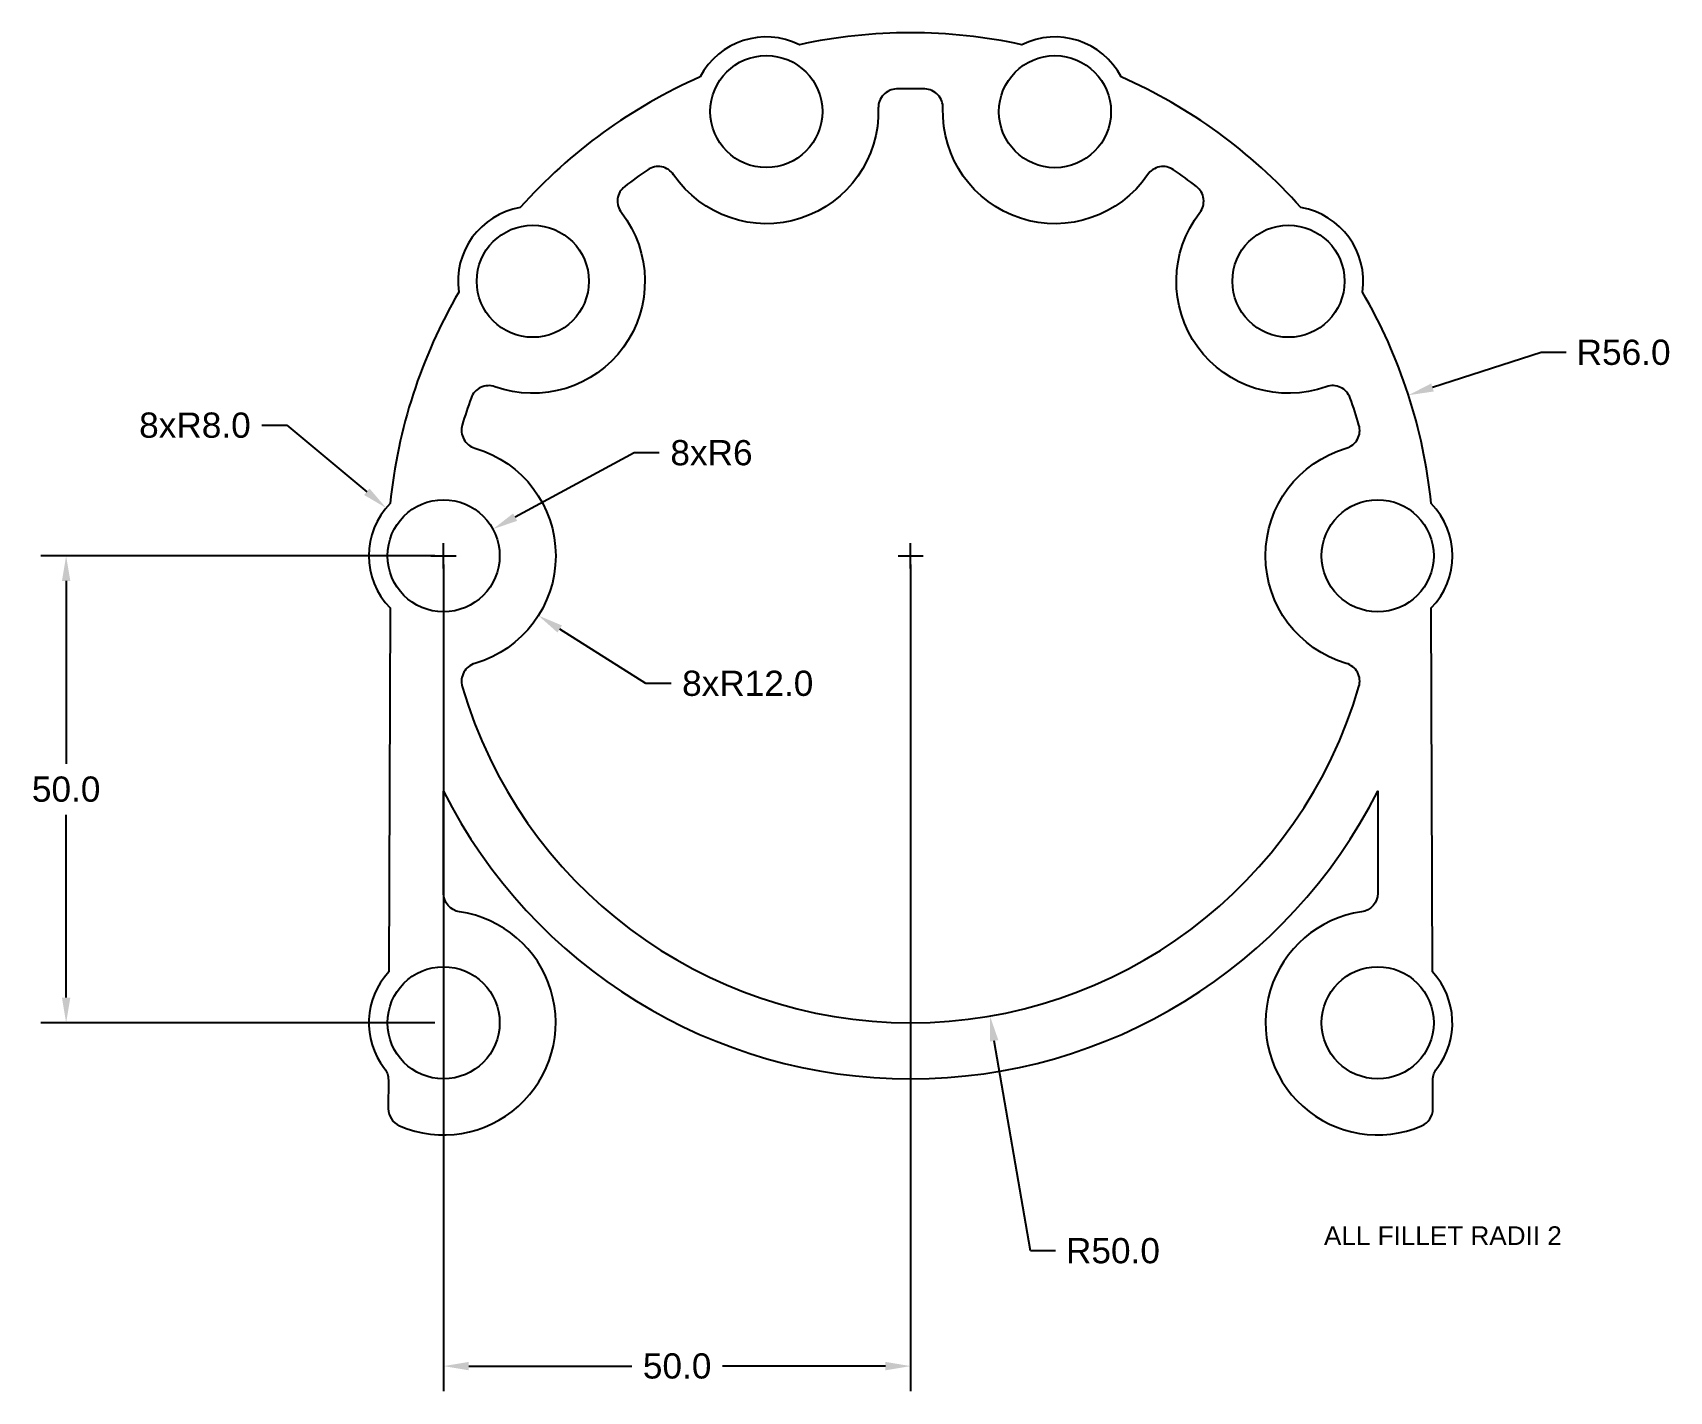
# Model space of a CAD drawing. Header units: millimetres. Extents: x 178 to 354, y 140 to 285.
import ezdxf

# ---------------------------------------------------------------- set-up
doc = ezdxf.new("R2010")
doc.units = ezdxf.units.MM
doc.header["$MEASUREMENT"] = 0
doc.layers.add('annotation', color=5, linetype='Continuous')
doc.styles.get("Standard").update_dxf_attribs({"font": 'arial.ttf'})
doc.dimstyles.get("Standard").update_dxf_attribs({"dimscale": 15, "dimtxt": 0.18, "dimasz": 0.18, "dimexe": 0.18, "dimexo": 0.0625, "dimgap": 0.09, "dimtad": 0, "dimtih": 1, "dimtoh": 1, "dimdec": 1, "dimzin": 0, "dimdsep": 46, "dimtxsty": 'Standard', "dimcen": 0.09, "dimadec": 0, "dimazin": 0, "dimtfac": 1, "dimtdec": 1, "dimtofl": 0, "dimtmove": 0, "dimatfit": 3, "dimfxl": 1, "dimtolj": 1, "dimtzin": 0, "dimarcsym": 0})

# ---------------------------------------------------------------- blocks, each defined once
blk = doc.blocks.new('*D3')
at = {"layer": 'annotation', "color": 0, "lineweight": -2, "transparency": 16777216}
for p, q in [((222.41, 228.24), (222.41, 139.72)), ((272.41, 228.24), (272.41, 139.72)), ((225.11, 142.42), (242.56, 142.42)), ((269.71, 142.42), (252.26, 142.42))]:
    blk.add_line(p, q, dxfattribs=at)
at = {"layer": 'annotation', "color": 0, "transparency": 16777216}
for points in [[(225.11, 142.87), (225.11, 141.97), (222.41, 142.42)], [(269.71, 142.87), (269.71, 141.97), (272.41, 142.42)]]:
    blk.add_solid(points, dxfattribs=at)
at = {"layer": 'Defpoints', "color": 0, "transparency": 16777216}
for p in [(222.41, 229.18), (272.41, 229.18), (222.41, 142.42)]:
    blk.add_point(p, dxfattribs=at)
at = {"layer": 'annotation', "color": 0, "transparency": 16777216, "insert": (247.41, 142.42), "char_height": 2.7, "attachment_point": 5}
blk.add_mtext('\\A1;50.0', dxfattribs=at)
blk = doc.blocks.new('*D4')
at = {"layer": 'annotation', "color": 0, "lineweight": -2, "transparency": 16777216}
for p, q in [((221.47, 229.18), (179.3, 229.18)), ((182, 226.48), (182, 206.91)), ((182, 181.88), (182, 201.45)), ((221.47, 179.18), (179.3, 179.18))]:
    blk.add_line(p, q, dxfattribs=at)
at = {"layer": 'annotation', "color": 0, "transparency": 16777216}
for points in [[(181.55, 226.48), (182.45, 226.48), (182, 229.18)], [(181.55, 181.88), (182.45, 181.88), (182, 179.18)]]:
    blk.add_solid(points, dxfattribs=at)
at = {"layer": 'Defpoints', "color": 0, "transparency": 16777216}
for p in [(182, 229.18), (222.41, 229.18), (222.41, 179.18)]:
    blk.add_point(p, dxfattribs=at)
at = {"layer": 'annotation', "color": 0, "transparency": 16777216, "insert": (182, 204.18), "char_height": 2.7, "attachment_point": 5}
blk.add_mtext('\\A1;50.0', dxfattribs=at)
blk = doc.blocks.new('*D5')
at = {"layer": 'annotation', "color": 0, "lineweight": -2, "transparency": 16777216}
for p, q in [((339.9, 250.95), (328.27, 247.2)), ((342.6, 250.95), (339.9, 250.95)), ((272.41, 227.83), (272.41, 230.53)), ((271.06, 229.18), (273.76, 229.18))]:
    blk.add_line(p, q, dxfattribs=at)
at = {"layer": 'annotation', "color": 0, "transparency": 16777216}
blk.add_solid([(328.14, 247.63), (328.41, 246.77), (325.7, 246.37)], dxfattribs=at)
at = {"layer": 'Defpoints', "color": 0, "transparency": 16777216}
for p in [(325.7, 246.37), (272.41, 229.18)]:
    blk.add_point(p, dxfattribs=at)
at = {"layer": 'annotation', "color": 0, "transparency": 16777216, "insert": (348.74, 250.95), "char_height": 2.7, "attachment_point": 5}
blk.add_mtext('\\A1;R56.0', dxfattribs=at)
blk = doc.blocks.new('*D6')
at = {"layer": 'annotation', "color": 0, "lineweight": -2, "transparency": 16777216}
for p, q in [((202.94, 243.15), (205.64, 243.15)), ((205.64, 243.15), (214.19, 236.03)), ((222.41, 227.83), (222.41, 230.53)), ((221.06, 229.18), (223.76, 229.18))]:
    blk.add_line(p, q, dxfattribs=at)
at = {"layer": 'annotation', "color": 0, "transparency": 16777216}
blk.add_solid([(214.48, 236.38), (213.9, 235.69), (216.26, 234.3)], dxfattribs=at)
at = {"layer": 'Defpoints', "color": 0, "transparency": 16777216}
for p in [(216.26, 234.3), (222.41, 229.18)]:
    blk.add_point(p, dxfattribs=at)
at = {"layer": 'annotation', "color": 0, "transparency": 16777216, "insert": (195.79, 243.15), "char_height": 2.7, "attachment_point": 5}
blk.add_mtext('\\A1;8xR8.0', dxfattribs=at)
blk = doc.blocks.new('*D7')
at = {"layer": 'annotation', "color": 0, "lineweight": -2, "transparency": 16777216}
for p, q in [((242.8, 240.2), (230.06, 233.32)), ((245.5, 240.2), (242.8, 240.2)), ((222.41, 227.83), (222.41, 230.53)), ((221.06, 229.18), (223.76, 229.18))]:
    blk.add_line(p, q, dxfattribs=at)
at = {"layer": 'annotation', "color": 0, "transparency": 16777216}
blk.add_solid([(229.85, 233.71), (230.28, 232.92), (227.69, 232.03)], dxfattribs=at)
at = {"layer": 'Defpoints', "color": 0, "transparency": 16777216}
for p in [(227.69, 232.03), (222.41, 229.18)]:
    blk.add_point(p, dxfattribs=at)
at = {"layer": 'annotation', "color": 0, "transparency": 16777216, "insert": (251.09, 240.2), "char_height": 2.7, "attachment_point": 5}
blk.add_mtext('\\A1;8xR6', dxfattribs=at)
blk = doc.blocks.new('*D8')
at = {"layer": 'annotation', "color": 0, "lineweight": -2, "transparency": 16777216}
for p, q in [((222.41, 227.83), (222.41, 230.53)), ((221.06, 229.18), (223.76, 229.18)), ((244.06, 215.51), (234.84, 221.34)), ((246.76, 215.51), (244.06, 215.51))]:
    blk.add_line(p, q, dxfattribs=at)
at = {"layer": 'annotation', "color": 0, "transparency": 16777216}
blk.add_solid([(235.08, 221.72), (234.6, 220.96), (232.56, 222.78)], dxfattribs=at)
at = {"layer": 'Defpoints', "color": 0, "transparency": 16777216}
for p in [(222.41, 229.18), (232.56, 222.78)]:
    blk.add_point(p, dxfattribs=at)
at = {"layer": 'annotation', "color": 0, "transparency": 16777216, "insert": (254.97, 215.51), "char_height": 2.7, "attachment_point": 5}
blk.add_mtext('\\A1;8xR12.0', dxfattribs=at)
blk = doc.blocks.new('*D9')
at = {"layer": 'annotation', "color": 0, "lineweight": -2, "transparency": 16777216}
for p, q in [((272.41, 227.83), (272.41, 230.53)), ((271.06, 229.18), (273.76, 229.18)), ((285.23, 154.76), (281.35, 177.25)), ((287.93, 154.76), (285.23, 154.76))]:
    blk.add_line(p, q, dxfattribs=at)
at = {"layer": 'annotation', "color": 0, "transparency": 16777216}
blk.add_solid([(281.8, 177.32), (280.91, 177.17), (280.9, 179.91)], dxfattribs=at)
at = {"layer": 'Defpoints', "color": 0, "transparency": 16777216}
for p in [(272.41, 229.18), (280.9, 179.91)]:
    blk.add_point(p, dxfattribs=at)
at = {"layer": 'annotation', "color": 0, "transparency": 16777216, "insert": (294.07, 154.76), "char_height": 2.7, "attachment_point": 5}
blk.add_mtext('\\A1;R50.0', dxfattribs=at)

msp = doc.modelspace()

# ---------------------------------------------------------------- linework, layer by layer
msp.add_lwpolyline([(328.13, 223.59, 0.407653), (328.13, 234.77, 0.107472), (320.78, 257.41, 0.407653), (314.2, 266.46, 0.107472), (294.95, 280.45, 0.407653), (284.31, 283.9, 0.107472), (260.51, 283.9, 0.407653), (249.87, 280.45, 0.107472), (230.62, 266.46, 0.407653), (224.04, 257.41, 0.107472), (216.69, 234.78, 0.407653), (216.69, 223.59), (216.54, 184.62, 0.366578), (216.08, 174.29, -0.166997), (216.5, 173.06), (216.49, 169.99, 0.301527), (217.7, 168.14, 1.13914), (224.12, 191.06, -0.372825), (222.41, 193.04), (222.41, 203.96, 0.615619), (322.41, 203.96), (322.41, 193.04, -0.372825), (320.69, 191.06, 1.13914), (327.12, 168.14, 0.301527), (328.33, 169.99), (328.32, 173.06, -0.166997), (328.74, 174.29, 0.366578), (328.28, 184.62), (328.13, 223.59)], format="xyb")
msp.add_lwpolyline([(300.56, 270.51, 0.414214), (297.78, 269.98, -0.75), (275.87, 277.1, 0.414214), (273.93, 279.16, 0.015186), (270.89, 279.16, 0.414214), (268.95, 277.1, -0.75), (247.04, 269.98, 0.414214), (244.26, 270.51, 0.015186), (241.8, 268.72, 0.414214), (241.45, 265.92, -0.75), (227.9, 247.28, 0.414214), (225.35, 246.07, 0.015186), (224.41, 243.18, 0.414214), (225.77, 240.7, -0.75), (225.77, 217.66, 0.414214), (224.41, 215.18, 0.749984), (320.41, 215.18, 0.414214), (319.05, 217.66, -0.75), (319.05, 240.7, 0.414214), (320.41, 243.18, 0.015186), (319.47, 246.07, 0.414214), (316.91, 247.28, -0.75), (303.37, 265.92, 0.414214), (303.01, 268.72, 0.015186)], format="xyb", close=True)
for centre in [(256.96, 276.74), (287.86, 276.73), (231.96, 258.57), (312.86, 258.57), (222.41, 229.18), (322.41, 229.18), (222.41, 179.18), (322.41, 179.18)]:
    msp.add_circle(centre, 6)

# ---------------------------------------------------------------- texts
at = {"layer": 'annotation', "insert": (316.66, 160.72), "char_height": 2, "attachment_point": 1}
msp.add_mtext_dynamic_manual_height_columns('\\PALL FILLET RADII 2', width=71.6745, gutter_width=1, heights=[0], dxfattribs=at)

# ---------------------------------------------------------------- dimensions: what is measured, and where the dimension line sits
at = {"layer": 'annotation'}
for mpoint, picture, middle in [((325.7, 246.37), '*D5', (348.74, 250.95)), ((280.9, 179.91), '*D9', (294.07, 154.76))]:
    dim = msp.add_radius_dim(center=(272.41, 229.18), mpoint=mpoint, dimstyle='Standard', dxfattribs=at)
    dim.commit()
    dim.dimension.update_dxf_attribs({"geometry": picture, "text_midpoint": middle, "dimtype": 164})
for mpoint, text, picture, middle in [((216.26, 234.3), '8x<>', '*D6', (195.79, 243.15)), ((227.69, 232.03), '8xR6', '*D7', (251.09, 240.2)), ((232.56, 222.78), '8x<>', '*D8', (254.97, 215.51))]:
    dim = msp.add_radius_dim(center=(222.41, 229.18), mpoint=mpoint, text=text, dimstyle='Standard', dxfattribs=at)
    dim.commit()
    dim.dimension.update_dxf_attribs({"geometry": picture, "text_midpoint": middle, "dimtype": 164})
dim = msp.add_linear_dim(base=(182, 229.18), p1=(222.41, 179.18), p2=(222.41, 229.18), angle=90, dimstyle='Standard', dxfattribs=at)
dim.commit()
dim.dimension.update_dxf_attribs({"geometry": '*D4', "text_midpoint": (182, 204.18)})
dim = msp.add_linear_dim(base=(222.41, 142.42), p1=(272.41, 229.18), p2=(222.41, 229.18), dimstyle='Standard', dxfattribs=at)
dim.commit()
dim.dimension.update_dxf_attribs({"geometry": '*D3', "text_midpoint": (247.41, 142.42)})

doc.saveas('drawing.dxf')
